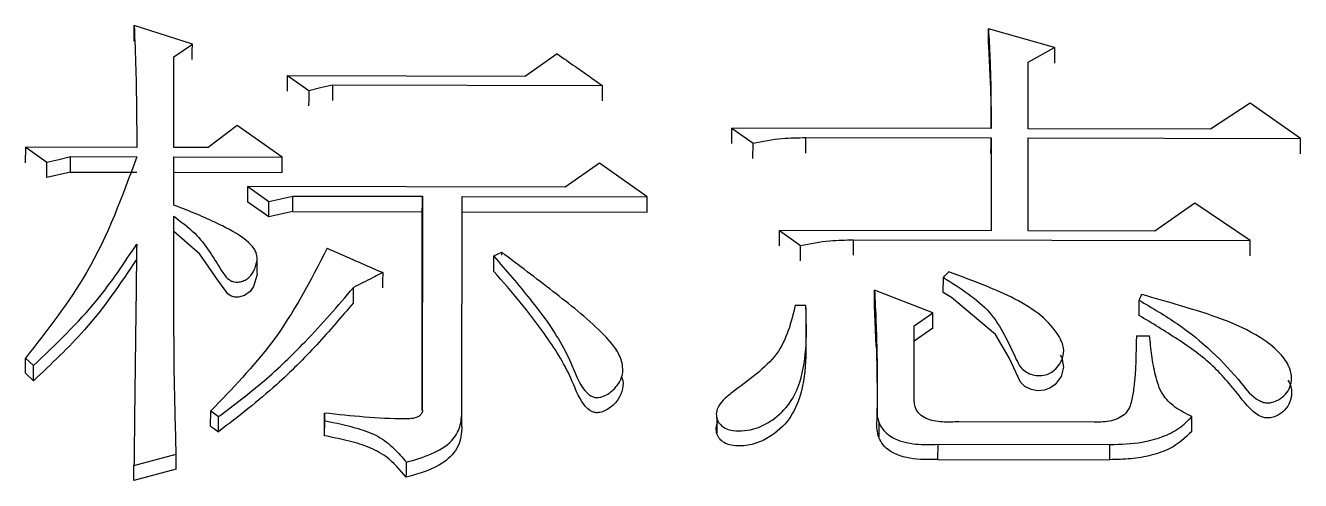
# Model space of a CAD drawing. Header units: millimetres. Extents: x 2104 to 4053, y 855 to 2233.
# Drawn here: x 2517.74 to 2522.95, y 2079.59 to 2081.45 of the extents above; entities that cross this region are included whole.
import ezdxf

# ---------------------------------------------------------------- set-up
doc = ezdxf.new("R2010")
doc.units = ezdxf.units.MM

msp = doc.modelspace()

# ---------------------------------------------------------------- linework, layer by layer
at = {"color": 7, "linetype": 'Continuous', "lineweight": 25}
for p, q in [((2518.4179, 2081.3769), (2518.18, 2081.4527)), ((2521.9444, 2081.3629), (2521.674, 2081.4387)), ((2518.3422, 2081.3242), (2518.4179, 2081.3769)), ((2519.9107, 2081.3364), (2519.7809, 2081.2461)), ((2521.8362, 2081.3027), (2521.9444, 2081.3629)), ((2518.342, 2080.9535), (2518.3422, 2081.3242)), ((2521.8361, 2081.0304), (2521.8362, 2081.3027)), ((2518.8071, 2081.1843), (2518.8073, 2081.2479)), ((2518.8073, 2081.2479), (2518.8938, 2081.1872)), ((2518.8073, 2081.2479), (2519.7809, 2081.2461)), ((2518.9912, 2081.2097), (2518.9909, 2081.1462)), ((2518.9912, 2081.2097), (2520.0946, 2081.2077)), ((2522.7448, 2081.1348), (2522.5824, 2081.0291)), ((2522.9502, 2080.9905), (2522.7448, 2081.1348)), ((2518.6017, 2081.044), (2518.4827, 2080.9532)), ((2518.7855, 2080.9147), (2518.6017, 2081.044)), ((2520.6243, 2080.9694), (2520.6245, 2081.0327)), ((2520.6245, 2081.0327), (2520.711, 2080.9719)), ((2521.6846, 2081.0307), (2520.6245, 2081.0327)), ((2522.5824, 2081.0291), (2521.8361, 2081.0304)), ((2520.7108, 2080.9086), (2520.711, 2080.9719)), ((2520.9271, 2080.9309), (2520.9274, 2080.9942)), ((2520.9274, 2080.9942), (2521.6846, 2080.9928)), ((2521.6846, 2080.9928), (2521.6844, 2080.6128)), ((2521.8359, 2080.6125), (2521.836, 2080.9926)), ((2521.836, 2080.9926), (2522.9502, 2080.9905)), ((2517.736, 2080.8914), (2517.7363, 2080.9546)), ((2517.7363, 2080.9546), (2517.8228, 2080.8937)), ((2518.1906, 2080.9538), (2517.7363, 2080.9546)), ((2517.9199, 2080.8531), (2517.9201, 2080.9163)), ((2517.9201, 2080.9163), (2518.1905, 2080.9158)), ((2518.3419, 2080.718), (2518.342, 2080.9155)), ((2518.4827, 2080.9532), (2518.342, 2080.9535)), ((2518.342, 2080.9155), (2518.7855, 2080.9147)), ((2517.8225, 2080.8306), (2517.8228, 2080.8937)), ((2520.0836, 2080.8896), (2519.9429, 2080.7911)), ((2520.2782, 2080.7524), (2520.0836, 2080.8896)), ((2517.9199, 2080.8531), (2517.8225, 2080.8306)), ((2517.9199, 2080.8531), (2518.1903, 2080.8526)), ((2518.3418, 2080.8524), (2518.7853, 2080.8515)), ((2518.6446, 2080.7304), (2518.6449, 2080.7935)), ((2518.6449, 2080.7935), (2518.7314, 2080.7325)), ((2519.9429, 2080.7911), (2518.6449, 2080.7935)), ((2518.8285, 2080.6921), (2518.8287, 2080.7551)), ((2518.8287, 2080.7551), (2519.3588, 2080.7541)), ((2519.3588, 2080.7541), (2519.3584, 2079.882)), ((2519.5206, 2079.874), (2519.521, 2080.7538)), ((2519.521, 2080.7538), (2520.2782, 2080.7524)), ((2518.7311, 2080.6695), (2518.6446, 2080.7304)), ((2518.7311, 2080.6695), (2518.7314, 2080.7325)), ((2522.5174, 2080.7255), (2522.3551, 2080.6116)), ((2522.7445, 2080.5727), (2522.5174, 2080.7255)), ((2518.8285, 2080.6921), (2518.7311, 2080.6695)), ((2518.8285, 2080.6921), (2519.3585, 2080.6911)), ((2519.3581, 2079.8781), (2519.3585, 2080.6911)), ((2519.5208, 2080.6908), (2520.278, 2080.6895)), ((2520.8188, 2080.5516), (2520.819, 2080.6144)), ((2520.819, 2080.6144), (2520.9056, 2080.5533)), ((2521.6844, 2080.6128), (2520.819, 2080.6144)), ((2522.3551, 2080.6116), (2521.8359, 2080.6125)), ((2520.9053, 2080.4906), (2520.9056, 2080.5533)), ((2521.1217, 2080.513), (2521.1219, 2080.5757)), ((2521.1219, 2080.5757), (2522.7445, 2080.5727)), ((2518.6827, 2080.442), (2518.6829, 2080.5025)), ((2518.6829, 2080.5032), (2518.6829, 2080.505)), ((2519.6504, 2080.4471), (2519.6506, 2080.5097)), ((2519.6507, 2080.5098), (2519.6832, 2080.525)), ((2519.6831, 2080.5249), (2519.683, 2080.5129)), ((2521.4893, 2080.3598), (2521.4896, 2080.4223)), ((2519.0771, 2080.3185), (2519.0774, 2080.381)), ((2521.4463, 2080.2772), (2521.2084, 2080.3694)), ((2520.8837, 2080.3089), (2520.9271, 2080.3088)), ((2520.927, 2080.2976), (2520.9268, 2080.2464)), ((2521.2148, 2080.1403), (2521.2081, 2080.307)), ((2522.2898, 2080.2667), (2522.29, 2080.3292)), ((2521.3705, 2080.2237), (2521.4463, 2080.2772)), ((2521.446, 2080.2148), (2521.3703, 2080.1615)), ((2521.3704, 2079.9321), (2521.3705, 2080.2237)), ((2522.2792, 2080.1838), (2522.3333, 2080.1837)), ((2521.9696, 2080.162), (2521.9696, 2080.1675)), ((2517.7356, 2080.0304), (2517.7358, 2080.0925)), ((2517.7359, 2080.0924), (2517.7683, 2080.0617)), ((2520.1531, 2080.1211), (2520.1531, 2080.1244)), ((2517.7681, 2079.9996), (2517.7356, 2080.0303)), ((2517.7681, 2079.9996), (2517.7683, 2080.0617)), ((2522.8993, 2080.06), (2522.8993, 2080.0652)), ((2518.4927, 2079.8141), (2518.4929, 2079.8759)), ((2518.493, 2079.8759), (2518.5254, 2079.8527)), ((2518.9581, 2079.8673), (2518.9579, 2079.8055)), ((2518.9581, 2079.8365), (2518.9581, 2079.8673)), ((2519.5204, 2079.8121), (2519.5206, 2079.874)), ((2521.2189, 2079.9093), (2521.2187, 2079.8474)), ((2518.5252, 2079.7909), (2518.5254, 2079.8527)), ((2518.9579, 2079.7748), (2518.9581, 2079.8365)), ((2520.5631, 2079.8474), (2520.5628, 2079.7852)), ((2521.2187, 2079.8474), (2521.2187, 2079.8669)), ((2521.2257, 2079.8319), (2521.2254, 2079.7697)), ((2522.1059, 2079.8307), (2521.5542, 2079.8318)), ((2522.5059, 2079.7913), (2522.5062, 2079.8531)), ((2518.9579, 2079.7748), (2518.9579, 2079.8055)), ((2521.4674, 2079.6778), (2521.4677, 2079.7395)), ((2521.4677, 2079.7395), (2522.1708, 2079.7382)), ((2522.1705, 2079.6765), (2522.1708, 2079.7382)), ((2518.1792, 2079.653), (2518.3523, 2079.6989)), ((2521.4674, 2079.6778), (2522.1705, 2079.6765)), ((2518.1789, 2079.5914), (2518.1792, 2079.653)), ((2518.352, 2079.6373), (2518.1789, 2079.5914))]:
    msp.add_line(p, q, dxfattribs=at)
at = {"color": 7, "linetype": 'Continuous', "lineweight": 25, "flags": 128}
for points in [[(2518.1797, 2081.3889), (2518.1799, 2081.4246), (2518.18, 2081.4527)], [(2521.6737, 2081.3749), (2521.6739, 2081.4106), (2521.674, 2081.4387)], [(2518.4177, 2081.3132), (2518.4178, 2081.3488), (2518.4179, 2081.3769)], [(2521.9444, 2081.3629), (2521.9442, 2081.3272), (2521.9441, 2081.2991)], [(2518.8938, 2081.1872), (2518.8937, 2081.1517), (2518.8936, 2081.1237)], [(2518.8938, 2081.1872), (2518.9425, 2081.1985), (2518.9912, 2081.2097)], [(2520.0946, 2081.2077), (2520.0944, 2081.1721), (2520.0943, 2081.1442)], [(2521.6843, 2080.9296), (2521.6845, 2080.965), (2521.6846, 2080.9928)], [(2522.95, 2080.9272), (2522.9501, 2080.9627), (2522.9502, 2080.9905)], [(2517.8228, 2080.8937), (2517.8715, 2080.905), (2517.9201, 2080.9163)], [(2518.7853, 2080.8515), (2518.7854, 2080.8869), (2518.7855, 2080.9147)], [(2518.7314, 2080.7325), (2518.78, 2080.7438), (2518.8287, 2080.7551)], [(2519.3585, 2080.6911), (2519.3587, 2080.7264), (2519.3588, 2080.7541)], [(2520.278, 2080.6895), (2520.2781, 2080.7247), (2520.2782, 2080.7524)], [(2518.6814, 2080.4419), (2518.6825, 2080.4337), (2518.6683, 2080.3851), (2518.6541, 2080.3643), (2518.6317, 2080.3481), (2518.6073, 2080.341), (2518.5916, 2080.3409), (2518.5768, 2080.3453), (2518.5627, 2080.355), (2518.5222, 2080.4112), (2518.4489, 2080.5167), (2518.3417, 2080.6094), (2518.3417, 2080.6094)], [(2522.7443, 2080.51), (2522.7444, 2080.5451), (2522.7445, 2080.5727)], [(2519.1964, 2080.4419), (2519.1962, 2080.4069), (2519.1961, 2080.3793)], [(2521.4896, 2080.4224), (2521.4952, 2080.4283), (2521.5032, 2080.4368), (2521.5113, 2080.4453)], [(2521.2081, 2080.307), (2521.2082, 2080.342), (2521.2084, 2080.3694)], [(2521.9678, 2080.1043), (2521.9738, 2080.0949), (2521.9815, 2080.0557), (2521.9715, 2080.0166), (2521.9475, 2079.9846), (2521.9251, 2079.9686), (2521.9017, 2079.9605), (2521.8762, 2079.9589), (2521.8491, 2079.9637), (2521.823, 2079.9763), (2521.8056, 2079.9934), (2521.7589, 2080.0932), (2521.7033, 2080.1886), (2521.5222, 2080.3394), (2521.4893, 2080.3598), (2521.4893, 2080.3598)], [(2521.446, 2080.2148), (2521.4462, 2080.2498), (2521.4463, 2080.2772)], [(2518.4927, 2079.8141), (2518.5009, 2079.8082), (2518.5092, 2079.8023), (2518.5252, 2079.7909)], [(2518.352, 2079.6373), (2518.3522, 2079.6718), (2518.3523, 2079.6989)], [(2519.2931, 2079.6048), (2519.2932, 2079.6225), (2519.2933, 2079.6403), (2519.2934, 2079.6663)]]:
    msp.add_lwpolyline(points, dxfattribs=at)
at = {"color": 7, "linetype": 'Continuous', "lineweight": 25}
for points, knots in [([(2518.18, 2081.4527), (2518.1824, 2081.3931), (2518.1871, 2081.2804), (2518.19, 2081.1141), (2518.1904, 2081.0072), (2518.1906, 2080.9538)], [0, 0, 0, 0, 0.3593273, 0.679648, 1, 1, 1, 1]), ([(2521.674, 2081.4387), (2521.678, 2081.3603), (2521.6836, 2081.2532), (2521.6845, 2081.117), (2521.6846, 2081.0595), (2521.6846, 2081.0307)], [0, 0, 0, 0, 0.578075, 0.789032, 1, 1, 1, 1]), ([(2519.9107, 2081.3364), (2519.9354, 2081.3191), (2519.9784, 2081.2891), (2520.0397, 2081.2461), (2520.0763, 2081.2205), (2520.0946, 2081.2077)], [0, 0, 0, 0, 0.403163, 0.701581, 1, 1, 1, 1]), ([(2521.6737, 2081.3749), (2521.6778, 2081.2972), (2521.6833, 2081.1906), (2521.6842, 2081.0757), (2521.6842, 2081.0387), (2521.6842, 2081.0307)], [0, 0, 0, 0, 0.678259, 0.930875, 1, 1, 1, 1]), ([(2520.711, 2080.9719), (2520.7508, 2080.9793), (2520.8219, 2080.9927), (2520.8951, 2080.9938), (2520.9274, 2080.9942)], [0, 0, 0, 0, 0.5588348, 1, 1, 1, 1]), ([(2518.1905, 2080.9158), (2518.1319, 2080.7546), (2518.0268, 2080.4652), (2517.8251, 2080.2069), (2517.7358, 2080.0925)], [0, 0, 0, 0, 0.556928, 1, 1, 1, 1]), ([(2518.3419, 2080.6723), (2518.3721, 2080.65), (2518.4561, 2080.5877), (2518.5108, 2080.4912), (2518.5551, 2080.4222), (2518.5766, 2080.4072), (2518.5904, 2080.4031), (2518.6065, 2080.4027), (2518.6246, 2080.4067), (2518.6434, 2080.416), (2518.6627, 2080.4341), (2518.6765, 2080.4641), (2518.6863, 2080.4985), (2518.6763, 2080.5352), (2518.6323, 2080.5844), (2518.5264, 2080.6429), (2518.4199, 2080.6884), (2518.3518, 2080.7142), (2518.3419, 2080.718)], [0, 0, 0, 0, 0.116871, 0.325816, 0.377763, 0.393042, 0.405913, 0.418739, 0.43816, 0.458042, 0.481142, 0.522235, 0.572498, 0.606835, 0.655416, 0.785822, 0.968991, 1, 1, 1, 1]), ([(2518.3523, 2079.6989), (2518.349, 2079.8096), (2518.3427, 2080.028), (2518.3427, 2080.3524), (2518.3422, 2080.5657), (2518.3419, 2080.6723)], [0, 0, 0, 0, 0.339409, 0.669697, 1, 1, 1, 1]), ([(2517.7683, 2080.0617), (2517.8597, 2080.1489), (2518.0221, 2080.3037), (2518.1392, 2080.4808), (2518.1904, 2080.5583)], [0, 0, 0, 0, 0.562943, 1, 1, 1, 1]), ([(2518.1904, 2080.5583), (2518.189, 2080.4502), (2518.1864, 2080.246), (2518.1827, 2079.9442), (2518.1803, 2079.75), (2518.1792, 2079.653)], [0, 0, 0, 0, 0.359691, 0.679842, 1, 1, 1, 1]), ([(2520.9056, 2080.5533), (2520.9453, 2080.5608), (2521.0165, 2080.5742), (2521.0896, 2080.5753), (2521.1219, 2080.5757)], [0, 0, 0, 0, 0.558835, 1, 1, 1, 1]), ([(2518.1901, 2080.4955), (2518.1238, 2080.3974), (2518.0046, 2080.221), (2517.8407, 2080.0676), (2517.7681, 2079.9996)], [0, 0, 0, 0, 0.5567847, 1, 1, 1, 1]), ([(2518.9692, 2080.5416), (2518.9013, 2080.4093), (2518.7792, 2080.1716), (2518.5809, 2079.9668), (2518.4929, 2079.8759)], [0, 0, 0, 0, 0.556366, 1, 1, 1, 1]), ([(2518.9692, 2080.5416), (2518.9983, 2080.5288), (2519.0507, 2080.5058), (2519.1264, 2080.4726), (2519.1731, 2080.4522), (2519.1964, 2080.4419)], [0, 0, 0, 0, 0.384003, 0.692002, 1, 1, 1, 1]), ([(2519.6506, 2080.5097), (2519.7009, 2080.4513), (2519.8016, 2080.3343), (2519.9162, 2080.1802), (2519.9783, 2080.0479), (2520.0062, 2079.9716), (2520.0456, 2079.9381), (2520.0606, 2079.9315), (2520.0764, 2079.93), (2520.0964, 2079.9339), (2520.1243, 2079.9479), (2520.1542, 2079.9749), (2520.1772, 2080.0138), (2520.181, 2080.0629), (2520.1568, 2080.1286), (2520.0593, 2080.2343), (2519.8928, 2080.366), (2519.7531, 2080.4719), (2519.6831, 2080.5249)], [0, 0, 0, 0, 0.145891, 0.291849, 0.364927, 0.438142, 0.44971, 0.457489, 0.465326, 0.474777, 0.490325, 0.518028, 0.547422, 0.577066, 0.617258, 0.685726, 0.842509, 1, 1, 1, 1]), ([(2519.1964, 2080.4419), (2519.1824, 2080.4348), (2519.1556, 2080.4211), (2519.116, 2080.4008), (2519.0902, 2080.3876), (2519.0774, 2080.381)], [0, 0, 0, 0, 0.350983, 0.675492, 1, 1, 1, 1]), ([(2520.1734, 2080.0136), (2520.1739, 2080.0127), (2520.182, 2079.9982), (2520.1789, 2079.9657), (2520.1632, 2079.9241), (2520.1349, 2079.8946), (2520.1079, 2079.8772), (2520.0876, 2079.8697), (2520.0699, 2079.8681), (2520.0544, 2079.8715), (2520.0364, 2079.8823), (2519.9981, 2079.9264), (2519.9598, 2080.0387), (2519.8703, 2080.1787), (2519.7596, 2080.3218), (2519.688, 2080.4057), (2519.6506, 2080.4469), (2519.6504, 2080.4471)], [0, 0, 0, 0, 0.003691, 0.055249, 0.107103, 0.155096, 0.181376, 0.202439, 0.215763, 0.229188, 0.245412, 0.276833, 0.413081, 0.64623, 0.82286, 0.999061, 1, 1, 1, 1]), ([(2521.4896, 2080.4223), (2521.5592, 2080.3783), (2521.7001, 2080.2893), (2521.7613, 2080.1405), (2521.8033, 2080.055), (2521.8281, 2080.0333), (2521.8549, 2080.0229), (2521.8846, 2080.0194), (2521.9133, 2080.0239), (2521.9404, 2080.0383), (2521.9629, 2080.0613), (2521.9807, 2080.0941), (2521.9841, 2080.1364), (2521.9567, 2080.1985), (2521.8642, 2080.3), (2521.6944, 2080.377), (2521.562, 2080.4264), (2521.5113, 2080.4453)], [0, 0, 0, 0, 0.175532, 0.354652, 0.388166, 0.407747, 0.427401, 0.446675, 0.466945, 0.484382, 0.511375, 0.539761, 0.574487, 0.616876, 0.705288, 0.887115, 1, 1, 1, 1]), ([(2518.5254, 2079.8527), (2518.5886, 2079.9007), (2518.7151, 2079.9968), (2518.8992, 2080.1743), (2519.0128, 2080.3062), (2519.0774, 2080.381)], [0, 0, 0, 0, 0.301686, 0.603479, 1, 1, 1, 1]), ([(2521.2084, 2080.3694), (2521.2123, 2080.2832), (2521.2179, 2080.1636), (2521.2189, 2080.0101), (2521.2189, 2079.9429), (2521.2189, 2079.9093)], [0, 0, 0, 0, 0.563388, 0.781688, 1, 1, 1, 1]), ([(2522.29, 2080.3292), (2522.3436, 2080.2976), (2522.5056, 2080.2023), (2522.6589, 2080.0574), (2522.7531, 2079.931), (2522.798, 2079.9106), (2522.8171, 2079.9082), (2522.8383, 2079.9112), (2522.8643, 2079.9223), (2522.8906, 2079.9436), (2522.9095, 2079.974), (2522.9158, 2080.01), (2522.9074, 2080.0557), (2522.8679, 2080.1167), (2522.731, 2080.2234), (2522.5211, 2080.2886), (2522.3548, 2080.3371), (2522.3011, 2080.3521), (2522.3009, 2080.3521)], [0, 0, 0, 0, 0.116247, 0.351545, 0.417544, 0.429973, 0.440276, 0.450545, 0.466961, 0.490877, 0.515258, 0.540732, 0.570374, 0.616263, 0.689834, 0.900866, 0.999645, 1, 1, 1, 1]), ([(2522.29, 2080.3292), (2522.291, 2080.3311), (2522.2932, 2080.3359), (2522.2968, 2080.3436), (2522.2995, 2080.3493), (2522.3009, 2080.3521)], [0, 0, 0, 0, 0.254517, 0.627308, 1, 1, 1, 1]), ([(2519.0771, 2080.3185), (2519.0279, 2080.2609), (2518.9294, 2080.1456), (2518.7504, 2079.9652), (2518.6061, 2079.8536), (2518.5252, 2079.7909)], [0, 0, 0, 0, 0.30485, 0.609852, 1, 1, 1, 1]), ([(2520.8837, 2080.3089), (2520.867, 2080.2387), (2520.8334, 2080.0968), (2520.676, 2079.9917), (2520.5896, 2079.9226), (2520.5657, 2079.8926), (2520.5591, 2079.8634), (2520.5642, 2079.8387), (2520.5779, 2079.8176), (2520.6, 2079.8025), (2520.6341, 2079.7939), (2520.6773, 2079.7938), (2520.7342, 2079.806), (2520.8015, 2079.8425), (2520.8671, 2079.9065), (2520.9352, 2080.0629), (2520.9305, 2080.2014), (2520.9272, 2080.3062), (2520.9271, 2080.3088)], [0, 0, 0, 0, 0.166504, 0.336724, 0.370752, 0.398964, 0.419703, 0.440426, 0.457689, 0.47508, 0.493882, 0.523591, 0.555072, 0.603251, 0.674686, 0.747919, 0.993855, 1, 1, 1, 1]), ([(2520.9268, 2080.2464), (2520.9276, 2080.197), (2520.9293, 2080.0943), (2520.9158, 2079.9572), (2520.8658, 2079.8408), (2520.7932, 2079.7738), (2520.7163, 2079.738), (2520.6593, 2079.7305), (2520.6173, 2079.7355), (2520.5915, 2079.7452), (2520.573, 2079.7614), (2520.562, 2079.7825), (2520.5598, 2079.8068), (2520.5629, 2079.8247), (2520.5693, 2079.8324), (2520.5696, 2079.8328)], [0, 0, 0, 0, 0.1958678, 0.4078392, 0.5410131, 0.6749708, 0.7447772, 0.8151436, 0.8489994, 0.8754721, 0.9021057, 0.9325805, 0.9634878, 0.9983464, 1, 1, 1, 1]), ([(2522.8978, 2080.0023), (2522.8997, 2079.9993), (2522.9123, 2079.9806), (2522.9161, 2079.9454), (2522.9061, 2079.9029), (2522.8817, 2079.873), (2522.8537, 2079.855), (2522.8294, 2079.8474), (2522.8091, 2079.8465), (2522.7875, 2079.8522), (2522.7473, 2079.8773), (2522.6881, 2079.9524), (2522.5987, 2080.0639), (2522.4491, 2080.1708), (2522.3431, 2080.2346), (2522.2898, 2080.2667)], [0, 0, 0, 0, 0.012666, 0.080282, 0.127748, 0.175443, 0.211289, 0.234054, 0.25233, 0.270653, 0.300482, 0.402631, 0.601518, 0.799462, 1, 1, 1, 1]), ([(2522.2792, 2080.1838), (2522.2779, 2080.113), (2522.2763, 2080.0238), (2522.2611, 2079.9177), (2522.2418, 2079.8625), (2522.1776, 2079.8294), (2522.1302, 2079.8303), (2522.1059, 2079.8307)], [0, 0, 0, 0, 0.490042, 0.617207, 0.745492, 0.869777, 1, 1, 1, 1]), ([(2522.5062, 2079.8531), (2522.4819, 2079.865), (2522.4342, 2079.8884), (2522.3778, 2079.947), (2522.3561, 2080.0223), (2522.3408, 2080.1026), (2522.3358, 2080.1566), (2522.3333, 2080.1837)], [0, 0, 0, 0, 0.1777081, 0.35, 0.5672223, 0.7837017, 1, 1, 1, 1]), ([(2521.2152, 2080.1412), (2521.2154, 2080.1342), (2521.2163, 2080.1058), (2521.2178, 2080.0312), (2521.2184, 2079.9633), (2521.2186, 2079.9105), (2521.2187, 2079.8811), (2521.2187, 2079.8651)], [0, 0, 0, 0, 0.116649, 0.47396, 0.745245, 0.861782, 1, 1, 1, 1]), ([(2521.5542, 2079.8318), (2521.5313, 2079.8306), (2521.4856, 2079.8285), (2521.4274, 2079.8383), (2521.3912, 2079.8611), (2521.3703, 2079.8914), (2521.3704, 2079.9162), (2521.3704, 2079.9321)], [0, 0, 0, 0, 0.261231, 0.519065, 0.649006, 0.774532, 1, 1, 1, 1]), ([(2519.3582, 2079.8819), (2519.3586, 2079.8794), (2519.3595, 2079.8745), (2519.3569, 2079.8663), (2519.3504, 2079.8584), (2519.3365, 2079.8494), (2519.3145, 2079.8431), (2519.1856, 2079.8426), (2519.0672, 2079.8554), (2518.9581, 2079.8673)], [0, 0, 0, 0, 0.022685, 0.043674, 0.073631, 0.104665, 0.167541, 0.232295, 1, 1, 1, 1]), ([(2519.2934, 2079.6663), (2519.3279, 2079.6764), (2519.3958, 2079.6961), (2519.4788, 2079.7443), (2519.5165, 2079.8107), (2519.5193, 2079.853), (2519.5206, 2079.874)], [0, 0, 0, 0, 0.291823, 0.574939, 0.78881, 1, 1, 1, 1]), ([(2521.2189, 2079.9093), (2521.2178, 2079.8911), (2521.2156, 2079.8545), (2521.236, 2079.7993), (2521.2937, 2079.7549), (2521.3776, 2079.7371), (2521.4375, 2079.7387), (2521.4677, 2079.7395)], [0, 0, 0, 0, 0.177715, 0.356357, 0.541048, 0.768767, 1, 1, 1, 1]), ([(2518.9581, 2079.8365), (2519.0043, 2079.8268), (2519.0801, 2079.8108), (2519.1805, 2079.7755), (2519.2436, 2079.7237), (2519.2769, 2079.6854), (2519.2934, 2079.6663)], [0, 0, 0, 0, 0.348609, 0.571047, 0.787247, 1, 1, 1, 1]), ([(2521.4674, 2079.6778), (2521.4291, 2079.6768), (2521.3538, 2079.6749), (2521.2526, 2079.7121), (2521.2151, 2079.7828), (2521.2175, 2079.826), (2521.2187, 2079.8474)], [0, 0, 0, 0, 0.294884, 0.578391, 0.790125, 1, 1, 1, 1]), ([(2522.1708, 2079.7382), (2522.2152, 2079.7397), (2522.288, 2079.7422), (2522.3836, 2079.7675), (2522.4557, 2079.8021), (2522.4895, 2079.8363), (2522.5062, 2079.8531)], [0, 0, 0, 0, 0.347259, 0.569852, 0.787887, 1, 1, 1, 1]), ([(2519.2931, 2079.6048), (2519.2676, 2079.6348), (2519.2252, 2079.6847), (2519.1351, 2079.7323), (2519.0477, 2079.7559), (2518.9879, 2079.7685), (2518.9579, 2079.7748)], [0, 0, 0, 0, 0.329928, 0.549099, 0.773856, 1, 1, 1, 1]), ([(2519.5204, 2079.8121), (2519.5184, 2079.7852), (2519.5144, 2079.7306), (2519.4362, 2079.6457), (2519.3481, 2079.6205), (2519.2931, 2079.6048)], [0, 0, 0, 0, 0.2693513, 0.5445878, 1, 1, 1, 1]), ([(2522.5059, 2079.7913), (2522.4783, 2079.766), (2522.4322, 2079.7236), (2522.3399, 2079.6929), (2522.2565, 2079.6782), (2522.1992, 2079.6771), (2522.1705, 2079.6765)], [0, 0, 0, 0, 0.3290567, 0.5500366, 0.7744123, 1, 1, 1, 1])]:
    msp.add_open_spline(points, degree=3, knots=knots, dxfattribs=at)

doc.saveas('drawing.dxf')
